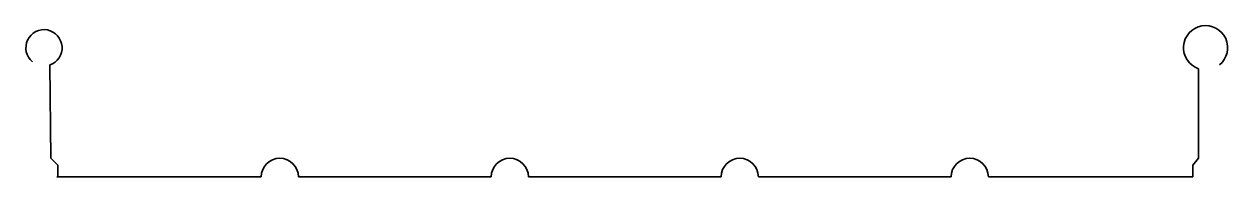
# Model space of a CAD drawing. Header units: metres. Extents: x -259 to 260, y 0 to 66.
import ezdxf

# ---------------------------------------------------------------- set-up
doc = ezdxf.new("R2010")
doc.units = ezdxf.units.M
doc.layers.add('A-DETL-GENF', color=92, linetype='Continuous', lineweight=18)

# ---------------------------------------------------------------- blocks, each defined once
blk = doc.blocks.new('47 Kalzip_felsbaan - 65_500-687263-00_0 Basismaterialen')
at = {"layer": 'A-DETL-GENF', "lineweight": 35}
for p, q in [((-247.51, 48.08), (-247, 8)), ((246.96, 8), (246.96, 46.48)), ((-247, 8), (-244, 5)), ((244.5, 5), (246.96, 8)), ((-156.5, 0), (-244.5, 0)), ((-244, 5), (-244, 0)), ((156.5, 0), (244.5, 0)), ((244.5, 0), (244.5, 5)), ((-206.5, 0), (-156.5, 0)), ((-76.5, 0), (-140.5, 0)), ((-107.5, 0), (-57.5, 0)), ((22.5, 0), (-41.5, 0)), ((-8.5, 0), (41.5, 0)), ((121.5, 0), (57.5, 0)), ((90.5, 0), (140.5, 0)), ((220.5, 0), (156.5, 0))]:
    blk.add_line(p, q, dxfattribs=at)
for centre, radius, start, end in [((-250, 55.46), 7.79, 288.6065, 230.1074), ((250, 55.49), 9.51, 308.6923, 251.3315), ((-148.5, 0), 8, 360, 180), ((-49.5, 0), 8, 360, 180), ((49.5, 0), 8, 360, 180), ((148.5, 0), 8, 360, 180)]:
    blk.add_arc(centre, radius, start, end, dxfattribs=at)

msp = doc.modelspace()

# ---------------------------------------------------------------- block references
msp.add_blockref('47 Kalzip_felsbaan - 65_500-687263-00_0 Basismaterialen', (0, 0))

doc.saveas('drawing.dxf')
